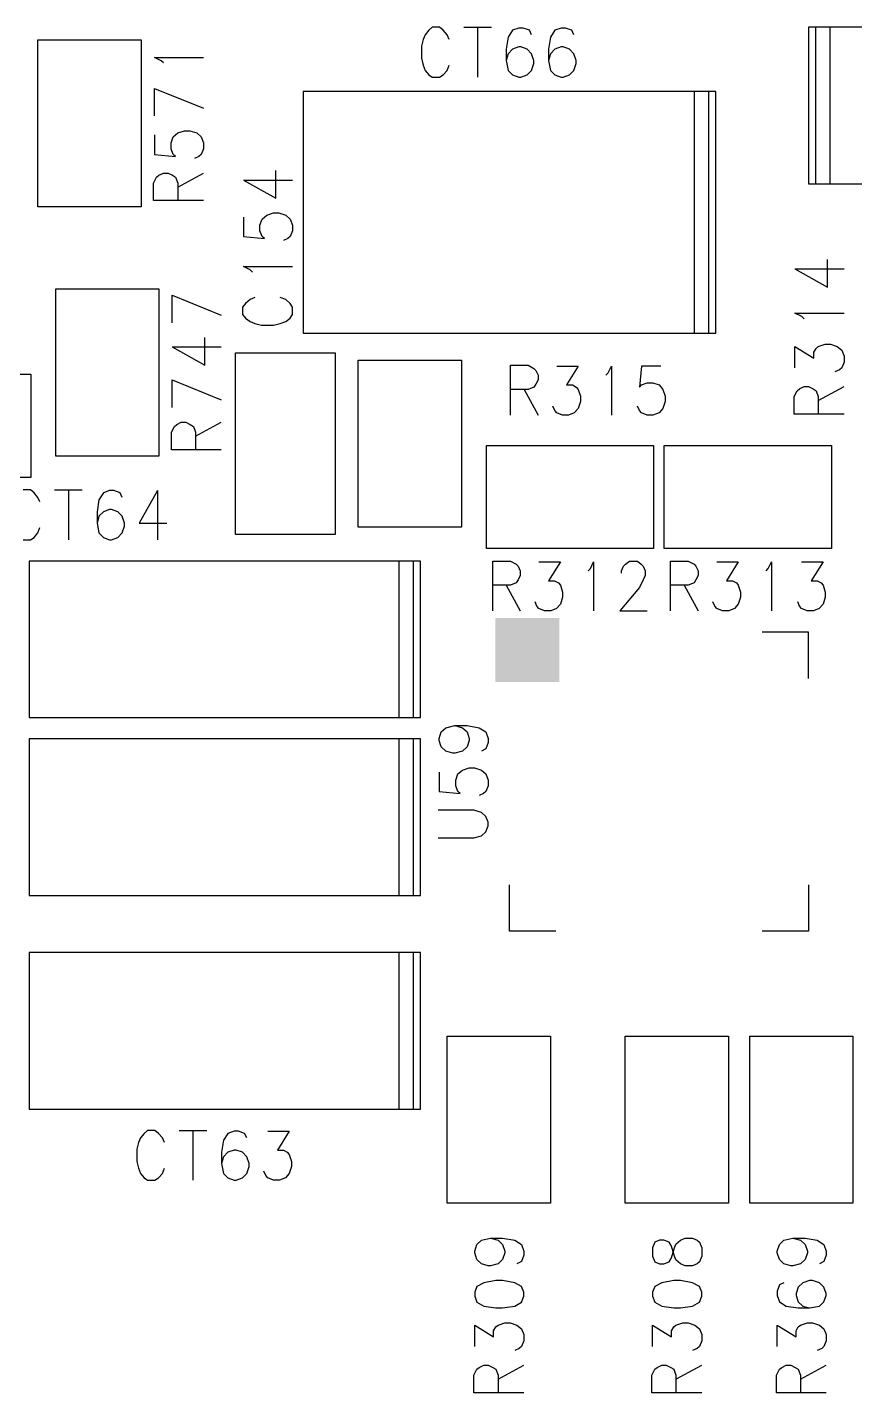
# Model space of a CAD drawing. Extents: x 295 to 953, y 10 to 290.
# Drawn here: x 666.15 to 685.33, y 95.58 to 127.24 of the extents above; entities that cross this region are included whole.
import ezdxf

# ---------------------------------------------------------------- set-up
doc = ezdxf.new("R2010")
doc.units = 0
doc.header["$LTSCALE"] = 5
doc.header["$MEASUREMENT"] = 0
doc.layers.add('13_C-SILK_GBR', color=7, linetype='CONTINUOUS')

msp = doc.modelspace()

# ---------------------------------------------------------------- linework, layer by layer
at = {"layer": '13_C-SILK_GBR'}
for p, q in [((666.394, 123.074), (666.394, 126.951)), ((666.394, 126.951), (668.786, 126.951)), ((668.786, 126.951), (668.786, 123.074)), ((675.324, 126.96), (675.286, 126.803)), ((675.368, 127.065), (675.324, 126.96)), ((675.452, 127.171), (675.368, 127.065)), ((675.535, 127.24), (675.452, 127.171)), ((675.706, 127.24), (675.535, 127.24)), ((675.791, 127.171), (675.706, 127.24)), ((675.88, 127.065), (675.791, 127.171)), ((675.924, 126.96), (675.88, 127.065)), ((676.267, 127.24), (676.906, 127.24)), ((676.586, 127.24), (676.586, 126.085)), ((677.294, 127.012), (677.249, 126.732)), ((677.396, 127.171), (677.294, 127.012)), ((677.543, 127.222), (677.396, 127.171)), ((677.639, 127.222), (677.543, 127.222)), ((677.785, 127.171), (677.639, 127.222)), ((677.837, 127.065), (677.785, 127.171)), ((678.275, 127.012), (678.231, 126.732)), ((678.378, 127.171), (678.275, 127.012)), ((678.525, 127.222), (678.378, 127.171)), ((678.62, 127.222), (678.525, 127.222)), ((678.767, 127.171), (678.62, 127.222)), ((678.818, 127.065), (678.767, 127.171)), ((684.42, 127.24), (684.255, 127.24)), ((684.255, 127.24), (684.255, 123.61)), ((684.75, 127.24), (684.42, 127.24)), ((684.42, 127.24), (684.42, 123.61)), ((684.75, 127.24), (684.75, 123.61)), ((693.33, 127.24), (684.75, 127.24)), ((675.286, 126.803), (675.286, 126.522)), ((677.249, 126.732), (677.249, 126.469)), ((677.294, 126.628), (677.249, 126.469)), ((677.396, 126.732), (677.294, 126.628)), ((677.543, 126.785), (677.396, 126.732)), ((677.587, 126.785), (677.543, 126.785)), ((677.734, 126.732), (677.587, 126.785)), ((677.837, 126.628), (677.734, 126.732)), ((677.888, 126.469), (677.837, 126.628)), ((678.231, 126.732), (678.231, 126.469)), ((678.275, 126.628), (678.231, 126.469)), ((678.378, 126.732), (678.275, 126.628)), ((678.525, 126.785), (678.378, 126.732)), ((678.569, 126.785), (678.525, 126.785)), ((678.716, 126.732), (678.569, 126.785)), ((678.818, 126.628), (678.716, 126.732)), ((678.869, 126.469), (678.818, 126.628)), ((669.25, 126.466), (669.093, 126.542)), ((669.093, 126.542), (670.23, 126.542)), ((669.303, 126.415), (669.25, 126.466)), ((675.286, 126.522), (675.324, 126.366)), ((675.324, 126.366), (675.368, 126.242)), ((675.88, 126.242), (675.924, 126.366)), ((677.249, 126.469), (677.294, 126.242)), ((677.837, 126.242), (677.888, 126.4)), ((677.888, 126.4), (677.888, 126.469)), ((678.231, 126.469), (678.275, 126.242)), ((678.818, 126.242), (678.869, 126.4)), ((678.869, 126.4), (678.869, 126.469)), ((675.368, 126.242), (675.452, 126.138)), ((675.452, 126.138), (675.535, 126.085)), ((675.535, 126.085), (675.706, 126.085)), ((675.706, 126.085), (675.791, 126.138)), ((675.791, 126.138), (675.88, 126.242)), ((677.294, 126.242), (677.396, 126.138)), ((677.396, 126.138), (677.543, 126.085)), ((677.543, 126.085), (677.587, 126.085)), ((677.587, 126.085), (677.734, 126.138)), ((677.734, 126.138), (677.837, 126.242)), ((678.275, 126.242), (678.378, 126.138)), ((678.378, 126.138), (678.525, 126.085)), ((678.525, 126.085), (678.569, 126.085)), ((678.569, 126.085), (678.716, 126.138)), ((678.716, 126.138), (678.818, 126.242)), ((669.093, 125.184), (669.093, 125.823)), ((669.093, 125.823), (670.23, 125.362)), ((681.615, 125.755), (672.54, 125.755)), ((672.54, 125.755), (672.54, 120.145)), ((681.945, 125.755), (681.615, 125.755)), ((681.615, 120.145), (681.615, 125.755)), ((681.945, 120.145), (681.945, 125.755)), ((682.11, 125.755), (681.945, 125.755)), ((682.11, 120.145), (682.11, 125.755)), ((669.093, 124.745), (669.093, 124.291)), ((669.53, 124.701), (669.634, 124.79)), ((669.634, 124.79), (669.793, 124.841)), ((669.793, 124.841), (669.915, 124.841)), ((669.915, 124.841), (670.073, 124.79)), ((670.073, 124.79), (670.177, 124.701)), ((669.478, 124.56), (669.53, 124.701)), ((669.478, 124.425), (669.478, 124.56)), ((669.53, 124.291), (669.478, 124.425)), ((670.177, 124.701), (670.23, 124.56)), ((670.23, 124.425), (670.177, 124.291)), ((670.23, 124.56), (670.23, 124.425)), ((669.093, 124.291), (669.583, 124.247)), ((669.583, 124.247), (669.53, 124.291)), ((670.124, 124.247), (670.021, 124.202)), ((670.177, 124.291), (670.124, 124.247)), ((669.144, 123.763), (669.197, 123.808)), ((669.197, 123.808), (669.303, 123.859)), ((669.303, 123.859), (669.408, 123.859)), ((669.408, 123.859), (669.512, 123.808)), ((669.512, 123.808), (669.583, 123.763)), ((669.634, 123.534), (670.23, 123.859)), ((671.908, 123.278), (671.908, 123.917)), ((669.075, 123.63), (669.144, 123.763)), ((669.075, 123.221), (669.075, 123.63)), ((669.583, 123.763), (669.634, 123.63)), ((669.634, 123.63), (669.634, 123.221)), ((671.156, 123.699), (671.908, 123.278)), ((671.156, 123.699), (672.293, 123.699)), ((684.255, 123.61), (684.42, 123.61)), ((684.42, 123.61), (684.75, 123.61)), ((684.75, 123.61), (693.33, 123.61)), ((670.23, 123.221), (669.075, 123.221)), ((668.786, 123.074), (666.394, 123.074)), ((671.156, 122.839), (671.156, 122.386)), ((671.593, 122.795), (671.697, 122.884)), ((671.697, 122.884), (671.855, 122.935)), ((671.855, 122.935), (671.977, 122.935)), ((671.977, 122.935), (672.136, 122.884)), ((672.136, 122.884), (672.24, 122.795)), ((671.54, 122.655), (671.593, 122.795)), ((671.54, 122.519), (671.54, 122.655)), ((671.593, 122.386), (671.54, 122.519)), ((672.24, 122.795), (672.293, 122.655)), ((672.293, 122.519), (672.24, 122.386)), ((672.293, 122.655), (672.293, 122.519)), ((671.156, 122.386), (671.646, 122.341)), ((671.646, 122.341), (671.593, 122.386)), ((672.187, 122.341), (672.083, 122.297)), ((672.24, 122.386), (672.187, 122.341)), ((671.312, 121.615), (671.156, 121.691)), ((671.156, 121.691), (672.293, 121.691)), ((671.365, 121.564), (671.312, 121.615)), ((683.943, 121.637), (684.696, 121.216)), ((683.943, 121.637), (685.08, 121.637)), ((684.696, 121.216), (684.696, 121.854)), ((666.806, 121.176), (669.199, 121.176)), ((666.806, 117.299), (666.806, 121.176)), ((669.199, 121.176), (669.199, 117.299)), ((669.506, 120.391), (669.506, 121.029)), ((669.506, 121.029), (670.643, 120.569)), ((671.418, 120.972), (671.312, 120.927)), ((672.136, 120.927), (672.012, 120.972)), ((671.207, 120.838), (671.138, 120.754)), ((671.138, 120.754), (671.138, 120.582)), ((671.312, 120.927), (671.207, 120.838)), ((672.24, 120.838), (672.136, 120.927)), ((672.293, 120.754), (672.24, 120.838)), ((672.293, 120.582), (672.293, 120.754)), ((671.138, 120.582), (671.207, 120.5)), ((671.207, 120.5), (671.312, 120.416)), ((671.312, 120.416), (671.418, 120.371)), ((671.418, 120.371), (671.575, 120.333)), ((671.575, 120.333), (671.855, 120.333)), ((671.855, 120.333), (672.012, 120.371)), ((672.012, 120.371), (672.136, 120.416)), ((672.136, 120.416), (672.24, 120.5)), ((672.24, 120.5), (672.293, 120.582)), ((684.1, 120.534), (683.943, 120.61)), ((683.943, 120.61), (685.08, 120.61)), ((684.153, 120.483), (684.1, 120.534)), ((670.258, 119.409), (670.258, 120.048)), ((672.54, 120.145), (681.615, 120.145)), ((681.615, 120.145), (682.11, 120.145)), ((681.78, 120.145), (681.945, 120.145)), ((681.945, 120.145), (682.11, 120.145)), ((669.506, 119.83), (670.258, 119.409)), ((669.506, 119.83), (670.643, 119.83)), ((670.973, 115.484), (670.973, 119.691)), ((670.973, 119.691), (673.283, 119.691)), ((673.283, 119.691), (673.283, 115.484)), ((683.943, 119.341), (683.943, 119.84)), ((683.943, 119.84), (684.38, 119.566)), ((684.38, 119.706), (684.433, 119.795)), ((684.38, 119.566), (684.38, 119.706)), ((684.433, 119.795), (684.484, 119.84)), ((684.484, 119.84), (684.643, 119.891)), ((684.643, 119.891), (684.765, 119.891)), ((684.765, 119.891), (684.923, 119.84)), ((684.923, 119.84), (685.027, 119.751)), ((685.027, 119.751), (685.08, 119.617)), ((673.819, 115.649), (673.819, 119.526)), ((673.819, 119.526), (676.211, 119.526)), ((676.211, 119.526), (676.211, 115.649)), ((677.348, 118.248), (677.348, 119.403)), ((677.348, 119.403), (677.757, 119.403)), ((677.757, 119.403), (677.891, 119.333)), ((678.419, 119.384), (678.917, 119.384)), ((678.917, 119.384), (678.643, 118.947)), ((679.612, 119.228), (679.688, 119.384)), ((679.688, 119.384), (679.688, 118.248)), ((680.383, 119.384), (680.338, 118.894)), ((680.836, 119.384), (680.383, 119.384)), ((685.08, 119.475), (685.027, 119.341)), ((685.08, 119.617), (685.08, 119.475)), ((662.351, 119.196), (666.229, 119.196)), ((666.229, 119.196), (666.229, 116.804)), ((669.506, 118.427), (669.506, 119.066)), ((669.506, 119.066), (670.643, 118.606)), ((677.891, 119.333), (677.936, 119.28)), ((677.936, 119.28), (677.987, 119.175)), ((677.987, 119.069), (677.936, 118.965)), ((677.987, 119.175), (677.987, 119.069)), ((679.561, 119.175), (679.612, 119.228)), ((684.974, 119.297), (684.871, 119.252)), ((685.027, 119.341), (684.974, 119.297)), ((677.757, 118.843), (677.348, 118.843)), ((677.662, 118.843), (677.987, 118.248)), ((677.891, 118.894), (677.757, 118.843)), ((677.936, 118.965), (677.891, 118.894)), ((678.643, 118.947), (678.784, 118.947)), ((678.784, 118.947), (678.873, 118.894)), ((678.873, 118.894), (678.917, 118.843)), ((678.917, 118.843), (678.968, 118.685)), ((680.338, 118.894), (680.383, 118.947)), ((680.383, 118.947), (680.516, 119)), ((680.516, 119), (680.651, 119)), ((680.651, 119), (680.792, 118.947)), ((680.792, 118.947), (680.881, 118.843)), ((680.881, 118.843), (680.932, 118.685)), ((683.925, 118.68), (683.994, 118.813)), ((683.994, 118.813), (684.047, 118.858)), ((684.047, 118.858), (684.153, 118.909)), ((684.153, 118.909), (684.258, 118.909)), ((684.258, 118.909), (684.362, 118.858)), ((684.362, 118.858), (684.433, 118.813)), ((684.433, 118.813), (684.484, 118.68)), ((684.484, 118.584), (685.08, 118.909)), ((678.374, 118.353), (678.33, 118.457)), ((678.917, 118.404), (678.828, 118.3)), ((678.968, 118.563), (678.917, 118.404)), ((678.968, 118.685), (678.968, 118.563)), ((680.338, 118.353), (680.293, 118.457)), ((680.881, 118.404), (680.792, 118.3)), ((680.932, 118.563), (680.881, 118.404)), ((680.932, 118.685), (680.932, 118.563)), ((683.925, 118.271), (683.925, 118.68)), ((684.484, 118.68), (684.484, 118.271)), ((669.61, 118.033), (669.715, 118.084)), ((669.715, 118.084), (669.821, 118.084)), ((669.821, 118.084), (669.925, 118.033)), ((670.047, 117.759), (670.643, 118.084)), ((678.419, 118.3), (678.374, 118.353)), ((678.553, 118.248), (678.419, 118.3)), ((678.695, 118.248), (678.553, 118.248)), ((678.828, 118.3), (678.695, 118.248)), ((680.383, 118.3), (680.338, 118.353)), ((680.516, 118.248), (680.383, 118.3)), ((680.651, 118.248), (680.516, 118.248)), ((680.792, 118.3), (680.651, 118.248)), ((685.08, 118.271), (683.925, 118.271)), ((669.488, 117.855), (669.557, 117.988)), ((669.488, 117.446), (669.488, 117.855)), ((669.557, 117.988), (669.61, 118.033)), ((669.925, 118.033), (669.996, 117.988)), ((669.996, 117.988), (670.047, 117.855)), ((670.047, 117.855), (670.047, 117.446)), ((676.789, 115.154), (676.789, 117.546)), ((676.789, 117.546), (680.666, 117.546)), ((680.666, 117.546), (680.666, 115.154)), ((680.914, 115.154), (680.914, 117.546)), ((680.914, 117.546), (684.791, 117.546)), ((684.791, 117.546), (684.791, 115.154)), ((669.199, 117.299), (666.806, 117.299)), ((670.643, 117.446), (669.488, 117.446)), ((666.229, 116.804), (662.351, 116.804)), ((666.219, 116.515), (666.047, 116.515)), ((666.303, 116.446), (666.219, 116.515)), ((666.78, 116.515), (667.418, 116.515)), ((667.098, 116.515), (667.098, 115.36)), ((666.392, 116.34), (666.303, 116.446)), ((666.437, 116.235), (666.392, 116.34)), ((667.806, 116.287), (667.762, 116.007)), ((667.909, 116.446), (667.806, 116.287)), ((668.055, 116.497), (667.909, 116.446)), ((668.151, 116.497), (668.055, 116.497)), ((668.298, 116.446), (668.151, 116.497)), ((668.349, 116.34), (668.298, 116.446)), ((669.164, 116.497), (668.743, 115.744)), ((669.164, 116.497), (669.164, 115.36)), ((667.762, 116.007), (667.762, 115.744)), ((667.806, 115.903), (667.762, 115.744)), ((667.909, 116.007), (667.806, 115.903)), ((668.055, 116.06), (667.909, 116.007)), ((668.1, 116.06), (668.055, 116.06)), ((668.247, 116.007), (668.1, 116.06)), ((668.349, 115.903), (668.247, 116.007)), ((668.4, 115.744), (668.349, 115.903)), ((666.392, 115.517), (666.437, 115.641)), ((667.762, 115.744), (667.806, 115.517)), ((668.349, 115.517), (668.4, 115.675)), ((668.4, 115.675), (668.4, 115.744)), ((668.743, 115.744), (669.382, 115.744)), ((676.211, 115.649), (673.819, 115.649)), ((666.047, 115.36), (666.219, 115.36)), ((666.219, 115.36), (666.303, 115.413)), ((666.303, 115.413), (666.392, 115.517)), ((667.806, 115.517), (667.909, 115.413)), ((667.909, 115.413), (668.055, 115.36)), ((668.055, 115.36), (668.1, 115.36)), ((668.1, 115.36), (668.247, 115.413)), ((668.247, 115.413), (668.349, 115.517)), ((673.283, 115.484), (670.973, 115.484)), ((680.666, 115.154), (676.789, 115.154)), ((684.791, 115.154), (680.914, 115.154)), ((674.768, 114.865), (666.188, 114.865)), ((666.188, 114.865), (666.188, 111.235)), ((675.098, 114.865), (674.768, 114.865)), ((674.768, 111.235), (674.768, 114.865)), ((675.263, 114.865), (675.098, 114.865)), ((675.098, 111.235), (675.098, 114.865)), ((675.263, 111.235), (675.263, 114.865)), ((676.936, 113.71), (676.936, 114.865)), ((676.936, 114.865), (677.345, 114.865)), ((677.345, 114.865), (677.479, 114.796)), ((677.479, 114.796), (677.523, 114.743)), ((677.523, 114.743), (677.574, 114.637)), ((677.574, 114.637), (677.574, 114.532)), ((678.007, 114.847), (678.505, 114.847)), ((678.505, 114.847), (678.231, 114.41)), ((679.148, 114.637), (679.199, 114.69)), ((679.199, 114.69), (679.275, 114.847)), ((679.275, 114.847), (679.275, 113.71)), ((679.925, 114.637), (679.97, 114.743)), ((679.925, 114.585), (679.925, 114.637)), ((679.97, 114.743), (680.015, 114.796)), ((680.015, 114.796), (680.104, 114.865)), ((680.104, 114.865), (680.29, 114.865)), ((680.29, 114.865), (680.379, 114.796)), ((680.379, 114.796), (680.424, 114.743)), ((680.424, 114.743), (680.468, 114.637)), ((680.468, 114.637), (680.468, 114.532)), ((681.061, 113.71), (681.061, 114.865)), ((681.061, 114.865), (681.47, 114.865)), ((681.47, 114.865), (681.604, 114.796)), ((681.604, 114.796), (681.648, 114.743)), ((681.648, 114.743), (681.699, 114.637)), ((681.699, 114.637), (681.699, 114.532)), ((682.132, 114.847), (682.63, 114.847)), ((682.63, 114.847), (682.356, 114.41)), ((683.273, 114.637), (683.324, 114.69)), ((683.324, 114.69), (683.4, 114.847)), ((683.4, 114.847), (683.4, 113.71)), ((684.095, 114.847), (684.593, 114.847)), ((684.593, 114.847), (684.319, 114.41)), ((677.345, 114.306), (676.936, 114.306)), ((677.249, 114.306), (677.574, 113.71)), ((677.479, 114.357), (677.345, 114.306)), ((677.523, 114.428), (677.479, 114.357)), ((677.574, 114.532), (677.523, 114.428)), ((678.231, 114.41), (678.371, 114.41)), ((678.371, 114.41), (678.46, 114.357)), ((678.46, 114.357), (678.505, 114.306)), ((678.505, 114.306), (678.556, 114.147)), ((680.424, 114.428), (680.335, 114.253)), ((680.468, 114.532), (680.424, 114.428)), ((681.47, 114.306), (681.061, 114.306)), ((681.374, 114.306), (681.699, 113.71)), ((681.604, 114.357), (681.47, 114.306)), ((681.648, 114.428), (681.604, 114.357)), ((681.699, 114.532), (681.648, 114.428)), ((682.356, 114.41), (682.496, 114.41)), ((682.496, 114.41), (682.585, 114.357)), ((682.585, 114.357), (682.63, 114.306)), ((682.63, 114.306), (682.681, 114.147)), ((684.319, 114.41), (684.46, 114.41)), ((684.46, 114.41), (684.549, 114.357)), ((684.549, 114.357), (684.593, 114.306)), ((684.593, 114.306), (684.644, 114.147)), ((678.556, 114.025), (678.505, 113.867)), ((678.556, 114.147), (678.556, 114.025)), ((680.335, 114.253), (679.881, 113.71)), ((682.681, 114.025), (682.63, 113.867)), ((682.681, 114.147), (682.681, 114.025)), ((684.644, 114.025), (684.593, 113.867)), ((684.644, 114.147), (684.644, 114.025)), ((677.962, 113.816), (677.917, 113.92)), ((678.007, 113.763), (677.962, 113.816)), ((678.14, 113.71), (678.007, 113.763)), ((678.282, 113.71), (678.14, 113.71)), ((678.416, 113.763), (678.282, 113.71)), ((678.505, 113.867), (678.416, 113.763)), ((679.881, 113.71), (680.519, 113.71)), ((682.087, 113.816), (682.042, 113.92)), ((682.132, 113.763), (682.087, 113.816)), ((682.265, 113.71), (682.132, 113.763)), ((682.407, 113.71), (682.265, 113.71)), ((682.541, 113.763), (682.407, 113.71)), ((682.63, 113.867), (682.541, 113.763)), ((684.05, 113.816), (684.006, 113.92)), ((684.095, 113.763), (684.05, 113.816)), ((684.229, 113.71), (684.095, 113.763)), ((684.371, 113.71), (684.229, 113.71)), ((684.504, 113.763), (684.371, 113.71)), ((684.593, 113.867), (684.504, 113.763)), ((684.255, 113.215), (683.183, 113.215)), ((684.255, 112.143), (684.255, 113.215)), ((666.188, 111.235), (674.768, 111.235)), ((674.768, 111.235), (675.098, 111.235)), ((675.098, 111.235), (675.263, 111.235)), ((675.693, 110.752), (675.744, 110.903)), ((675.744, 110.903), (675.85, 110.999)), ((675.85, 110.999), (676.06, 111.05)), ((676.06, 111.05), (676.234, 110.999)), ((676.06, 111.05), (676.34, 111.05)), ((676.234, 110.999), (676.34, 110.903)), ((676.34, 111.05), (676.621, 110.999)), ((676.34, 110.903), (676.393, 110.752)), ((676.621, 110.999), (676.777, 110.903)), ((676.777, 110.903), (676.83, 110.752)), ((674.768, 110.74), (666.188, 110.74)), ((666.188, 110.74), (666.188, 107.11)), ((675.098, 110.74), (674.768, 110.74)), ((674.768, 107.11), (674.768, 110.74)), ((675.263, 110.74), (675.098, 110.74)), ((675.098, 107.11), (675.098, 110.74)), ((675.263, 107.11), (675.263, 110.74)), ((675.693, 110.707), (675.693, 110.752)), ((675.744, 110.56), (675.693, 110.707)), ((675.85, 110.458), (675.744, 110.56)), ((676.34, 110.56), (676.234, 110.458)), ((676.393, 110.707), (676.34, 110.56)), ((676.393, 110.752), (676.393, 110.707)), ((676.777, 110.509), (676.673, 110.458)), ((676.83, 110.656), (676.777, 110.509)), ((676.83, 110.752), (676.83, 110.656)), ((676.008, 110.413), (675.85, 110.458)), ((676.06, 110.413), (676.008, 110.413)), ((676.234, 110.458), (676.06, 110.413)), ((675.693, 109.973), (675.693, 109.521)), ((676.078, 109.788), (676.13, 109.928)), ((676.13, 109.928), (676.234, 110.017)), ((676.234, 110.017), (676.393, 110.068)), ((676.393, 110.068), (676.515, 110.068)), ((676.515, 110.068), (676.673, 110.017)), ((676.673, 110.017), (676.777, 109.928)), ((676.777, 109.928), (676.83, 109.788)), ((676.078, 109.654), (676.078, 109.788)), ((676.13, 109.521), (676.078, 109.654)), ((676.83, 109.654), (676.777, 109.521)), ((676.83, 109.788), (676.83, 109.654)), ((675.693, 109.521), (676.183, 109.476)), ((676.183, 109.476), (676.13, 109.521)), ((676.724, 109.476), (676.621, 109.432)), ((676.777, 109.521), (676.724, 109.476)), ((676.497, 109.087), (675.675, 109.087)), ((676.673, 109.036), (676.497, 109.087)), ((676.777, 108.946), (676.673, 109.036)), ((676.83, 108.813), (676.777, 108.946)), ((676.673, 108.494), (676.777, 108.583)), ((676.777, 108.583), (676.83, 108.724)), ((676.83, 108.724), (676.83, 108.813)), ((675.675, 108.45), (676.497, 108.45)), ((676.497, 108.45), (676.673, 108.494)), ((677.325, 106.285), (677.325, 107.358)), ((684.255, 107.358), (684.255, 106.285)), ((666.188, 107.11), (674.768, 107.11)), ((674.768, 107.11), (675.098, 107.11)), ((675.098, 107.11), (675.263, 107.11)), ((678.398, 106.285), (677.325, 106.285)), ((684.255, 106.285), (683.183, 106.285)), ((674.768, 105.79), (666.188, 105.79)), ((666.188, 105.79), (666.188, 102.16)), ((675.098, 105.79), (674.768, 105.79)), ((674.768, 102.16), (674.768, 105.79)), ((675.263, 105.79), (675.098, 105.79)), ((675.098, 102.16), (675.098, 105.79)), ((675.263, 102.16), (675.263, 105.79)), ((675.881, 99.974), (675.881, 103.851)), ((675.881, 103.851), (678.274, 103.851)), ((678.274, 103.851), (678.274, 99.974)), ((680.006, 99.974), (680.006, 103.851)), ((680.006, 103.851), (682.399, 103.851)), ((682.399, 103.851), (682.399, 99.974)), ((682.894, 99.974), (682.894, 103.851)), ((682.894, 103.851), (685.286, 103.851)), ((685.286, 103.851), (685.286, 99.974)), ((666.188, 102.16), (674.768, 102.16)), ((674.768, 102.16), (675.098, 102.16)), ((675.098, 102.16), (675.263, 102.16)), ((668.935, 101.665), (668.852, 101.596)), ((669.106, 101.665), (668.935, 101.665)), ((669.191, 101.596), (669.106, 101.665)), ((669.667, 101.665), (670.306, 101.665)), ((669.986, 101.665), (669.986, 100.51)), ((670.943, 101.647), (670.796, 101.596)), ((671.039, 101.647), (670.943, 101.647)), ((671.185, 101.596), (671.039, 101.647)), ((671.72, 101.647), (672.218, 101.647)), ((672.218, 101.647), (671.944, 101.21)), ((668.724, 101.385), (668.686, 101.228)), ((668.768, 101.49), (668.724, 101.385)), ((668.852, 101.596), (668.768, 101.49)), ((669.28, 101.49), (669.191, 101.596)), ((669.324, 101.385), (669.28, 101.49)), ((670.694, 101.437), (670.649, 101.157)), ((670.796, 101.596), (670.694, 101.437)), ((671.237, 101.49), (671.185, 101.596)), ((668.686, 101.228), (668.686, 100.947)), ((670.649, 101.157), (670.649, 100.894)), ((670.694, 101.053), (670.649, 100.894)), ((670.796, 101.157), (670.694, 101.053)), ((670.943, 101.21), (670.796, 101.157)), ((670.987, 101.21), (670.943, 101.21)), ((671.134, 101.157), (670.987, 101.21)), ((671.237, 101.053), (671.134, 101.157)), ((671.288, 100.894), (671.237, 101.053)), ((671.944, 101.21), (672.085, 101.21)), ((672.085, 101.21), (672.174, 101.157)), ((672.174, 101.157), (672.218, 101.106)), ((672.218, 101.106), (672.269, 100.947)), ((668.686, 100.947), (668.724, 100.791)), ((668.724, 100.791), (668.768, 100.667)), ((669.28, 100.667), (669.324, 100.791)), ((670.649, 100.894), (670.694, 100.667)), ((671.237, 100.667), (671.288, 100.825)), ((671.288, 100.825), (671.288, 100.894)), ((671.675, 100.616), (671.631, 100.72)), ((672.269, 100.825), (672.218, 100.667)), ((672.269, 100.947), (672.269, 100.825)), ((668.768, 100.667), (668.852, 100.563)), ((668.852, 100.563), (668.935, 100.51)), ((668.935, 100.51), (669.106, 100.51)), ((669.106, 100.51), (669.191, 100.563)), ((669.191, 100.563), (669.28, 100.667)), ((670.694, 100.667), (670.796, 100.563)), ((670.796, 100.563), (670.943, 100.51)), ((670.943, 100.51), (670.987, 100.51)), ((670.987, 100.51), (671.134, 100.563)), ((671.134, 100.563), (671.237, 100.667)), ((671.72, 100.563), (671.675, 100.616)), ((671.854, 100.51), (671.72, 100.563)), ((671.996, 100.51), (671.854, 100.51)), ((672.129, 100.563), (671.996, 100.51)), ((672.218, 100.667), (672.129, 100.563)), ((678.274, 99.974), (675.881, 99.974)), ((682.399, 99.974), (680.006, 99.974)), ((685.286, 99.974), (682.894, 99.974)), ((676.569, 99.02), (676.675, 99.116)), ((676.675, 99.116), (676.885, 99.167)), ((676.885, 99.167), (677.059, 99.116)), ((676.885, 99.167), (677.165, 99.167)), ((677.059, 99.116), (677.165, 99.02)), ((677.165, 99.167), (677.446, 99.116)), ((677.446, 99.116), (677.602, 99.02)), ((680.8, 99.116), (680.694, 99.071)), ((680.906, 99.116), (680.8, 99.116)), ((681.028, 99.071), (680.906, 99.116)), ((681.184, 99.027), (681.29, 99.116)), ((681.29, 99.116), (681.396, 99.167)), ((681.396, 99.167), (681.571, 99.167)), ((681.571, 99.167), (681.674, 99.116)), ((681.674, 99.116), (681.727, 99.071)), ((683.582, 99.02), (683.687, 99.116)), ((683.687, 99.116), (683.897, 99.167)), ((683.897, 99.167), (684.072, 99.116)), ((683.897, 99.167), (684.178, 99.167)), ((684.072, 99.116), (684.178, 99.02)), ((684.178, 99.167), (684.458, 99.116)), ((684.458, 99.116), (684.615, 99.02)), ((676.518, 98.867), (676.569, 99.02)), ((676.518, 98.822), (676.518, 98.867)), ((676.569, 98.675), (676.518, 98.822)), ((677.165, 99.02), (677.218, 98.867)), ((677.218, 98.822), (677.165, 98.675)), ((677.218, 98.867), (677.218, 98.822)), ((677.602, 99.02), (677.655, 98.867)), ((677.655, 98.771), (677.602, 98.624)), ((677.655, 98.867), (677.655, 98.771)), ((680.694, 99.071), (680.643, 98.938)), ((680.643, 98.938), (680.643, 98.751)), ((681.08, 98.982), (681.028, 99.071)), ((681.133, 98.797), (681.08, 98.982)), ((681.08, 98.707), (681.133, 98.893)), ((681.133, 98.893), (681.184, 99.027)), ((681.184, 98.662), (681.133, 98.797)), ((681.727, 99.071), (681.78, 98.938)), ((681.78, 98.938), (681.78, 98.751)), ((683.531, 98.867), (683.582, 99.02)), ((683.531, 98.822), (683.531, 98.867)), ((683.582, 98.675), (683.531, 98.822)), ((684.178, 99.02), (684.23, 98.867)), ((684.23, 98.822), (684.178, 98.675)), ((684.23, 98.867), (684.23, 98.822)), ((684.615, 99.02), (684.668, 98.867)), ((684.668, 98.771), (684.615, 98.624)), ((684.668, 98.867), (684.668, 98.771)), ((676.675, 98.573), (676.569, 98.675)), ((676.833, 98.528), (676.675, 98.573)), ((676.885, 98.528), (676.833, 98.528)), ((677.059, 98.573), (676.885, 98.528)), ((677.165, 98.675), (677.059, 98.573)), ((677.602, 98.624), (677.498, 98.573)), ((680.643, 98.751), (680.694, 98.617)), ((680.694, 98.617), (680.8, 98.573)), ((680.8, 98.573), (680.906, 98.573)), ((680.906, 98.573), (681.028, 98.617)), ((681.028, 98.617), (681.08, 98.707)), ((681.29, 98.573), (681.184, 98.662)), ((681.396, 98.528), (681.29, 98.573)), ((681.571, 98.528), (681.396, 98.528)), ((681.674, 98.573), (681.571, 98.528)), ((681.727, 98.617), (681.674, 98.573)), ((681.78, 98.751), (681.727, 98.617)), ((683.687, 98.573), (683.582, 98.675)), ((683.846, 98.528), (683.687, 98.573)), ((683.897, 98.528), (683.846, 98.528)), ((684.072, 98.573), (683.897, 98.528)), ((684.178, 98.675), (684.072, 98.573)), ((684.615, 98.624), (684.511, 98.573)), ((677.008, 98.185), (676.728, 98.134)), ((677.165, 98.185), (677.008, 98.185)), ((677.446, 98.134), (677.165, 98.185)), ((681.133, 98.185), (680.853, 98.134)), ((681.29, 98.185), (681.133, 98.185)), ((681.571, 98.134), (681.29, 98.185)), ((684.283, 98.185), (684.125, 98.134)), ((684.352, 98.185), (684.283, 98.185)), ((684.511, 98.134), (684.352, 98.185)), ((676.569, 98.045), (676.518, 97.911)), ((676.518, 97.911), (676.518, 97.821)), ((676.518, 97.821), (676.569, 97.68)), ((676.728, 98.134), (676.569, 98.045)), ((677.602, 98.045), (677.446, 98.134)), ((677.655, 97.911), (677.602, 98.045)), ((677.602, 97.68), (677.655, 97.821)), ((677.655, 97.821), (677.655, 97.911)), ((680.694, 98.045), (680.643, 97.911)), ((680.643, 97.911), (680.643, 97.821)), ((680.643, 97.821), (680.694, 97.68)), ((680.853, 98.134), (680.694, 98.045)), ((681.727, 98.045), (681.571, 98.134)), ((681.78, 97.911), (681.727, 98.045)), ((681.727, 97.68), (681.78, 97.821)), ((681.78, 97.821), (681.78, 97.911)), ((683.582, 98.083), (683.531, 97.936)), ((683.531, 97.936), (683.531, 97.84)), ((683.531, 97.84), (683.582, 97.693)), ((683.687, 98.134), (683.582, 98.083)), ((684.021, 98.032), (683.968, 97.885)), ((683.968, 97.885), (683.968, 97.84)), ((683.968, 97.84), (684.021, 97.693)), ((684.125, 98.134), (684.021, 98.032)), ((684.615, 98.032), (684.511, 98.134)), ((684.668, 97.885), (684.615, 98.032)), ((684.615, 97.693), (684.668, 97.84)), ((684.668, 97.84), (684.668, 97.885)), ((676.569, 97.68), (676.728, 97.591)), ((676.728, 97.591), (677.008, 97.547)), ((677.008, 97.547), (677.165, 97.547)), ((677.165, 97.547), (677.446, 97.591)), ((677.446, 97.591), (677.602, 97.68)), ((680.694, 97.68), (680.853, 97.591)), ((680.853, 97.591), (681.133, 97.547)), ((681.133, 97.547), (681.29, 97.547)), ((681.29, 97.547), (681.571, 97.591)), ((681.571, 97.591), (681.727, 97.68)), ((683.582, 97.693), (683.74, 97.591)), ((683.74, 97.591), (684.021, 97.547)), ((684.021, 97.693), (684.125, 97.591)), ((684.021, 97.547), (684.283, 97.547)), ((684.125, 97.591), (684.283, 97.547)), ((684.283, 97.547), (684.511, 97.591)), ((684.511, 97.591), (684.615, 97.693)), ((677.059, 97.152), (677.218, 97.203)), ((677.218, 97.203), (677.34, 97.203)), ((677.34, 97.203), (677.498, 97.152)), ((681.184, 97.152), (681.343, 97.203)), ((681.343, 97.203), (681.465, 97.203)), ((681.465, 97.203), (681.623, 97.152)), ((684.072, 97.152), (684.23, 97.203)), ((684.23, 97.203), (684.352, 97.203)), ((684.352, 97.203), (684.511, 97.152)), ((676.518, 96.654), (676.518, 97.152)), ((676.518, 97.152), (676.955, 96.878)), ((676.955, 97.019), (677.008, 97.108)), ((676.955, 96.878), (676.955, 97.019)), ((677.008, 97.108), (677.059, 97.152)), ((677.498, 97.152), (677.602, 97.063)), ((677.602, 97.063), (677.655, 96.93)), ((677.655, 96.93), (677.655, 96.788)), ((680.643, 96.654), (680.643, 97.152)), ((680.643, 97.152), (681.08, 96.878)), ((681.08, 97.019), (681.133, 97.108)), ((681.08, 96.878), (681.08, 97.019)), ((681.133, 97.108), (681.184, 97.152)), ((681.623, 97.152), (681.727, 97.063)), ((681.727, 97.063), (681.78, 96.93)), ((681.78, 96.93), (681.78, 96.788)), ((683.531, 96.654), (683.531, 97.152)), ((683.531, 97.152), (683.968, 96.878)), ((683.968, 97.019), (684.021, 97.108)), ((683.968, 96.878), (683.968, 97.019)), ((684.021, 97.108), (684.072, 97.152)), ((684.511, 97.152), (684.615, 97.063)), ((684.615, 97.063), (684.668, 96.93)), ((684.668, 96.93), (684.668, 96.788)), ((677.549, 96.609), (677.446, 96.565)), ((677.602, 96.654), (677.549, 96.609)), ((677.655, 96.788), (677.602, 96.654)), ((681.674, 96.609), (681.571, 96.565)), ((681.727, 96.654), (681.674, 96.609)), ((681.78, 96.788), (681.727, 96.654)), ((684.562, 96.609), (684.458, 96.565)), ((684.615, 96.654), (684.562, 96.609)), ((684.668, 96.788), (684.615, 96.654)), ((676.5, 95.992), (676.569, 96.126)), ((676.5, 95.583), (676.5, 95.992)), ((676.569, 96.126), (676.622, 96.171)), ((676.622, 96.171), (676.728, 96.222)), ((676.728, 96.222), (676.833, 96.222)), ((676.833, 96.222), (676.937, 96.171)), ((676.937, 96.171), (677.008, 96.126)), ((677.008, 96.126), (677.059, 95.992)), ((677.059, 95.897), (677.655, 96.222)), ((677.059, 95.992), (677.059, 95.583)), ((680.625, 95.992), (680.694, 96.126)), ((680.625, 95.583), (680.625, 95.992)), ((680.694, 96.126), (680.747, 96.171)), ((680.747, 96.171), (680.853, 96.222)), ((680.853, 96.222), (680.958, 96.222)), ((680.958, 96.222), (681.062, 96.171)), ((681.062, 96.171), (681.133, 96.126)), ((681.133, 96.126), (681.184, 95.992)), ((681.184, 95.897), (681.78, 96.222)), ((681.184, 95.992), (681.184, 95.583)), ((683.513, 95.992), (683.582, 96.126)), ((683.513, 95.583), (683.513, 95.992)), ((683.582, 96.126), (683.635, 96.171)), ((683.635, 96.171), (683.74, 96.222)), ((683.74, 96.222), (683.846, 96.222)), ((683.846, 96.222), (683.95, 96.171)), ((683.95, 96.171), (684.021, 96.126)), ((684.021, 96.126), (684.072, 95.992)), ((684.072, 95.897), (684.668, 96.222)), ((684.072, 95.992), (684.072, 95.583)), ((677.655, 95.583), (676.5, 95.583)), ((681.78, 95.583), (680.625, 95.583)), ((684.668, 95.583), (683.513, 95.583))]:
    msp.add_line(p, q, dxfattribs=at)
for points in [[(676.995, 112.06), (676.995, 113.545), (678.48, 112.06), (678.48, 113.545)], [(676.995, 113.545), (676.995, 113.545), (678.48, 113.545), (676.995, 113.545)]]:
    msp.add_solid(points, dxfattribs=at)

doc.saveas('drawing.dxf')
